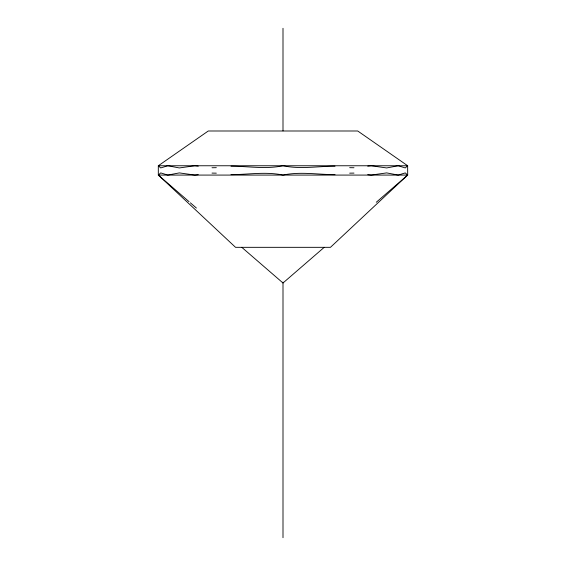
<?xml version="1.0" encoding="UTF-8"?>
<svg xmlns="http://www.w3.org/2000/svg" width="566" height="566" viewBox="0 0 566 566"><rect width="100%" height="100%" fill="white"/><g stroke="black" fill="none" stroke-linecap="round" stroke-linejoin="round"><path stroke-width="0.85" d="M407.64 175.078L330.452 247.328L235.548 247.328L158.36 175.078M189.044 201.673L158.317 175.078L160.716 172.906L167.812 175.078L179.33 172.906L194.838 175.078L198.27 174.682M324.191 247.349L283 283L241.809 247.349M376.284 202.253L407.683 175.078L407.64 165.76M158.317 175.078L158.317 165.76L208.274 130.994L357.726 130.994L407.683 165.76L405.284 167.939L398.188 165.76L386.67 167.939L371.162 165.76L367.73 166.156M212.017 173.097L216.318 173.161M353.983 167.741L349.682 167.678M216.318 167.678L212.017 167.741M230.978 166.199C248.304 166.206 265.652 169.432 283 165.76C300.348 169.432 317.696 166.206 335.022 166.199M335.022 174.639C317.696 174.639 300.348 171.406 283 175.078C265.652 171.406 248.304 174.639 230.978 174.639M349.682 173.161L353.983 173.097M158.445 165.76L407.555 165.76M158.445 175.078L407.555 175.078M367.73 174.682L371.162 175.078L386.67 172.906L398.188 175.078L405.284 172.906L407.683 175.078M198.27 166.156L194.838 165.76L179.33 167.939L167.812 165.76L160.716 167.939L158.317 165.76M190.381 202.826L196.395 208.033M283 28.3L283 130.888M283 282.116L283 537.7"/></g></svg>
